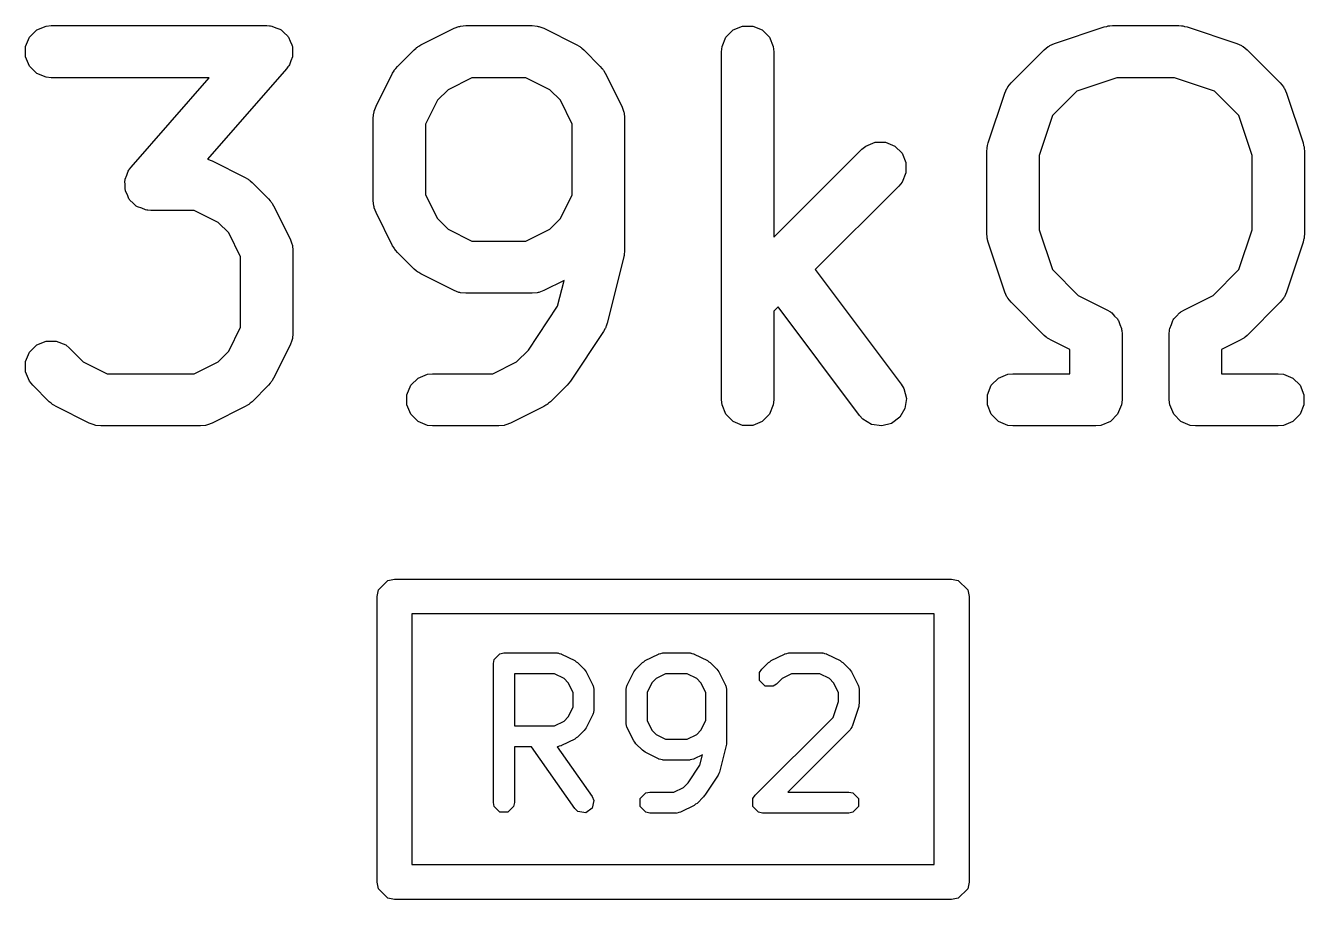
# Model space of a CAD drawing. Header units: millimetres. Extents: x 129 to 276, y -185 to -58.
# Drawn here: x 129.141 to 132.813, y -99.96 to -97.45 of the extents above; entities that cross this region are included whole.
import ezdxf

# ---------------------------------------------------------------- set-up
doc = ezdxf.new("R2010")
doc.units = ezdxf.units.MM
doc.layers.add('F.Fab', color=9, linetype='CONTINUOUS', true_color=0xafafaf)

msp = doc.modelspace()

# ---------------------------------------------------------------- linework, layer by layer
at = {"layer": 'F.Fab', "linetype": 'CONTINUOUS'}
for p, q in [((129.151926, -97.483151), (129.172618, -97.462459)), ((129.172618, -97.462459), (129.199654, -97.45126)), ((129.199654, -97.45126), (129.214286, -97.449819)), ((129.214286, -97.449819), (129.833333, -97.449819)), ((129.833333, -97.449819), (129.841071, -97.450581)), ((129.841071, -97.450581), (129.843039, -97.45045)), ((129.843039, -97.45045), (129.844394, -97.450908)), ((129.844394, -97.450908), (129.847965, -97.45126)), ((129.847965, -97.45126), (129.859222, -97.455923)), ((129.859222, -97.455923), (129.87076, -97.459825)), ((129.87076, -97.459825), (129.872664, -97.46149)), ((129.872664, -97.46149), (129.875001, -97.462459)), ((129.875001, -97.462459), (129.883611, -97.471069)), ((130.275983, -97.505356), (130.371221, -97.457737)), ((130.371221, -97.457737), (130.384952, -97.452482)), ((130.384952, -97.452482), (130.387641, -97.45229)), ((130.387641, -97.45229), (130.39013, -97.45126)), ((130.39013, -97.45126), (130.404762, -97.449819)), ((130.404762, -97.449819), (130.595238, -97.449819)), ((130.595238, -97.449819), (130.60987, -97.45126)), ((130.60987, -97.45126), (130.612359, -97.452291)), ((130.612359, -97.452291), (130.615047, -97.452482)), ((130.615047, -97.452482), (130.628779, -97.457737)), ((130.628779, -97.457737), (130.724017, -97.505356)), ((131.151926, -97.483151), (131.172618, -97.462459)), ((131.172618, -97.462459), (131.199654, -97.45126)), ((131.199654, -97.45126), (131.228918, -97.45126)), ((131.228918, -97.45126), (131.255954, -97.462459)), ((131.255954, -97.462459), (131.276646, -97.483151)), ((132.095331, -97.501287), (132.238187, -97.453668)), ((132.238187, -97.453668), (132.245442, -97.452018)), ((132.245442, -97.452018), (132.247273, -97.45126)), ((132.247273, -97.45126), (132.249926, -97.450998)), ((132.249926, -97.450998), (132.252524, -97.450408)), ((132.252524, -97.450408), (132.254498, -97.450548)), ((132.254498, -97.450548), (132.261905, -97.449819)), ((132.261905, -97.449819), (132.452381, -97.449819)), ((132.452381, -97.449819), (132.459786, -97.450548)), ((132.459786, -97.450548), (132.461761, -97.450408)), ((132.461761, -97.450408), (132.464358, -97.450998)), ((132.464358, -97.450998), (132.467013, -97.45126)), ((132.467013, -97.45126), (132.468844, -97.452018)), ((132.468844, -97.452018), (132.476098, -97.453668)), ((132.476098, -97.453668), (132.618955, -97.501287)), ((129.140727, -97.510187), (129.151926, -97.483151)), ((129.883611, -97.471069), (129.892784, -97.479095)), ((129.892784, -97.479095), (129.893906, -97.481364)), ((129.893906, -97.481364), (129.895693, -97.483151)), ((129.895693, -97.483151), (129.900353, -97.494401)), ((129.900353, -97.494401), (129.905756, -97.505327)), ((131.140727, -97.510187), (131.151926, -97.483151)), ((131.276646, -97.483151), (131.287845, -97.510187)), ((132.081905, -97.507281), (132.095331, -97.501287)), ((132.618955, -97.501287), (132.63238, -97.507281)), ((129.140727, -97.539451), (129.140727, -97.510187)), ((129.905756, -97.505327), (129.905924, -97.50785)), ((129.905924, -97.50785), (129.906892, -97.510187)), ((129.906892, -97.510187), (129.906892, -97.522371)), ((129.906892, -97.522371), (129.907702, -97.534525)), ((129.907702, -97.534525), (129.906892, -97.53692)), ((129.906892, -97.53692), (129.906892, -97.539451)), ((130.208872, -97.567024), (130.256491, -97.519405)), ((130.256491, -97.519405), (130.26224, -97.514686)), ((130.26224, -97.514686), (130.26354, -97.513188)), ((130.26354, -97.513188), (130.265799, -97.511766)), ((130.265799, -97.511766), (130.267856, -97.510078)), ((130.267856, -97.510078), (130.269683, -97.50932)), ((130.269683, -97.50932), (130.275983, -97.505356)), ((130.724017, -97.505356), (130.730316, -97.50932)), ((130.730316, -97.50932), (130.732144, -97.510078)), ((130.732144, -97.510078), (130.7342, -97.511766)), ((130.7342, -97.511766), (130.73646, -97.513188)), ((130.73646, -97.513188), (130.737759, -97.514686)), ((130.737759, -97.514686), (130.743509, -97.519405)), ((130.743509, -97.519405), (130.791128, -97.567024)), ((131.139286, -97.524819), (131.140727, -97.510187)), ((131.139286, -98.524819), (131.139286, -97.524819)), ((131.287845, -97.510187), (131.289286, -97.524819)), ((131.289286, -97.524819), (131.289286, -98.058038)), ((131.970777, -97.614643), (132.066015, -97.519405)), ((132.066015, -97.519405), (132.07738, -97.510077)), ((132.07738, -97.510077), (132.07987, -97.509045)), ((132.07987, -97.509045), (132.081905, -97.507281)), ((132.63238, -97.507281), (132.634415, -97.509046)), ((132.634415, -97.509046), (132.636906, -97.510078)), ((132.636906, -97.510078), (132.648271, -97.519405)), ((132.648271, -97.519405), (132.743509, -97.614643)), ((129.151926, -97.566487), (129.140727, -97.539451)), ((129.172618, -97.587179), (129.151926, -97.566487)), ((129.889776, -97.574207), (129.66288, -97.833516)), ((129.894297, -97.567882), (129.889776, -97.574207)), ((129.895693, -97.566487), (129.894297, -97.567882)), ((129.896241, -97.565163), (129.895693, -97.566487)), ((129.898327, -97.562246), (129.896241, -97.565163)), ((129.902228, -97.550708), (129.898327, -97.562246)), ((129.906892, -97.539451), (129.902228, -97.550708)), ((130.201233, -97.576332), (130.202655, -97.574073)), ((130.202655, -97.574073), (130.204153, -97.572773)), ((130.204153, -97.572773), (130.208872, -97.567024)), ((130.791128, -97.567024), (130.795846, -97.572773)), ((130.795846, -97.572773), (130.797345, -97.574073)), ((130.797345, -97.574073), (130.798766, -97.576332)), ((129.199654, -97.598378), (129.172618, -97.587179)), ((129.214286, -97.599819), (129.199654, -97.598378)), ((129.668051, -97.599819), (129.214286, -97.599819)), ((129.443557, -97.856383), (129.668051, -97.599819)), ((130.147204, -97.681754), (130.194823, -97.586516)), ((130.194823, -97.586516), (130.198787, -97.580216)), ((130.198787, -97.580216), (130.199545, -97.578389)), ((130.199545, -97.578389), (130.201233, -97.576332)), ((130.422467, -97.599819), (130.353951, -97.634077)), ((130.577533, -97.599819), (130.422467, -97.599819)), ((130.646049, -97.634077), (130.577533, -97.599819)), ((130.798766, -97.576332), (130.800455, -97.578389)), ((130.800455, -97.578389), (130.801212, -97.580216)), ((130.801212, -97.580216), (130.805177, -97.586516)), ((130.805177, -97.586516), (130.852796, -97.681754)), ((132.274075, -97.599819), (132.159562, -97.63799)), ((132.440211, -97.599819), (132.274075, -97.599819)), ((132.554724, -97.63799), (132.440211, -97.599819)), ((130.353951, -97.634077), (130.323544, -97.664484)), ((130.676456, -97.664484), (130.646049, -97.634077)), ((131.90504, -97.786816), (131.952659, -97.643959)), ((131.952659, -97.643959), (131.958653, -97.630534)), ((131.958653, -97.630534), (131.960418, -97.628498)), ((131.960418, -97.628498), (131.96145, -97.626008)), ((131.96145, -97.626008), (131.970777, -97.614643)), ((132.159562, -97.63799), (132.089362, -97.708189)), ((132.624924, -97.70819), (132.554724, -97.63799)), ((132.743509, -97.614643), (132.752837, -97.626008)), ((132.752837, -97.626008), (132.753868, -97.628498)), ((132.753868, -97.628498), (132.755633, -97.630533)), ((132.755633, -97.630533), (132.761627, -97.643959)), ((132.761627, -97.643959), (132.809246, -97.786815)), ((130.141949, -97.695486), (130.147204, -97.681754)), ((130.323544, -97.664484), (130.289286, -97.733)), ((130.710714, -97.733), (130.676456, -97.664484)), ((130.852796, -97.681754), (130.858051, -97.695485)), ((130.139286, -97.715295), (130.140727, -97.700663)), ((130.139286, -97.95339), (130.139286, -97.715295)), ((130.140727, -97.700663), (130.141758, -97.698173)), ((130.141758, -97.698173), (130.141949, -97.695486)), ((130.858051, -97.695485), (130.858242, -97.698174)), ((130.858242, -97.698174), (130.859273, -97.700663)), ((130.859273, -97.700663), (130.860714, -97.715295)), ((130.860714, -97.715295), (130.860714, -98.096247)), ((132.089362, -97.708189), (132.051191, -97.822703)), ((132.663095, -97.822703), (132.624924, -97.70819)), ((130.289286, -97.733), (130.289286, -97.935685)), ((130.710714, -97.935685), (130.710714, -97.733)), ((131.55357, -97.795792), (131.580606, -97.784593)), ((131.580606, -97.784593), (131.609869, -97.784593)), ((131.609869, -97.784593), (131.636905, -97.795792)), ((131.902632, -97.795901), (131.90339, -97.794069)), ((131.90339, -97.794069), (131.90504, -97.786816)), ((132.809246, -97.786815), (132.810895, -97.79407)), ((132.810895, -97.79407), (132.811654, -97.795901)), ((131.289286, -98.058038), (131.542205, -97.805119)), ((131.542205, -97.805119), (131.55357, -97.795792)), ((131.636905, -97.795792), (131.657598, -97.816485)), ((131.657598, -97.816485), (131.668797, -97.843521)), ((131.901191, -97.810533), (131.90192, -97.803127)), ((131.901191, -98.048628), (131.901191, -97.810533)), ((131.90178, -97.801153), (131.90237, -97.798555)), ((131.90192, -97.803127), (131.90178, -97.801153)), ((131.90237, -97.798555), (131.902632, -97.795901)), ((132.051191, -97.822703), (132.051191, -98.036457)), ((132.663095, -98.036458), (132.663095, -97.822703)), ((132.811654, -97.795901), (132.811915, -97.798554)), ((132.811915, -97.798554), (132.812506, -97.801152)), ((132.812506, -97.801152), (132.812365, -97.803126)), ((132.812365, -97.803126), (132.813095, -97.810533)), ((132.813095, -97.810533), (132.813095, -98.048628)), ((129.431104, -97.879881), (129.435006, -97.868344)), ((129.435006, -97.868344), (129.437091, -97.865426)), ((129.437091, -97.865426), (129.43764, -97.864103)), ((129.43764, -97.864103), (129.439035, -97.862707)), ((129.439035, -97.862707), (129.443557, -97.856383)), ((129.66288, -97.833516), (129.676398, -97.838689)), ((129.676398, -97.838689), (129.771636, -97.886308)), ((131.668797, -97.843521), (131.668797, -97.872784)), ((129.425631, -97.896065), (129.426441, -97.893669)), ((129.426441, -97.908218), (129.425631, -97.896065)), ((129.426441, -97.891139), (129.431104, -97.879881)), ((129.426441, -97.893669), (129.426441, -97.891139)), ((129.771636, -97.886308), (129.777935, -97.890272)), ((129.777935, -97.890272), (129.779763, -97.89103)), ((129.779763, -97.89103), (129.781819, -97.892718)), ((129.781819, -97.892718), (129.784079, -97.89414)), ((129.784079, -97.89414), (129.785378, -97.895638)), ((129.785378, -97.895638), (129.791128, -97.900357)), ((129.791128, -97.900357), (129.838747, -97.947976)), ((131.657598, -97.89982), (131.648271, -97.911185)), ((131.668797, -97.872784), (131.657598, -97.89982)), ((129.426441, -97.920403), (129.426441, -97.908218)), ((129.427408, -97.922739), (129.426441, -97.920403)), ((129.427577, -97.925263), (129.427408, -97.922739)), ((129.432979, -97.936188), (129.427577, -97.925263)), ((129.43764, -97.947439), (129.432979, -97.936188)), ((130.289286, -97.935685), (130.323544, -98.004201)), ((130.676456, -98.004201), (130.710714, -97.935685)), ((131.648271, -97.911185), (131.408552, -98.150903)), ((129.439426, -97.949225), (129.43764, -97.947439)), ((129.440549, -97.951495), (129.439426, -97.949225)), ((129.449721, -97.95952), (129.440549, -97.951495)), ((129.458332, -97.968131), (129.449721, -97.95952)), ((129.460668, -97.969099), (129.458332, -97.968131)), ((129.462573, -97.970765), (129.460668, -97.969099)), ((129.47411, -97.974666), (129.462573, -97.970765)), ((129.485368, -97.97933), (129.47411, -97.974666)), ((129.838747, -97.947976), (129.843465, -97.953725)), ((129.843465, -97.953725), (129.844964, -97.955025)), ((129.844964, -97.955025), (129.846385, -97.957284)), ((129.846385, -97.957284), (129.848074, -97.959341)), ((129.848074, -97.959341), (129.848831, -97.961168)), ((129.848831, -97.961168), (129.852796, -97.967468)), ((129.852796, -97.967468), (129.900415, -98.062706)), ((130.140727, -97.968022), (130.139286, -97.95339)), ((130.141758, -97.970511), (130.140727, -97.968022)), ((130.141949, -97.973199), (130.141758, -97.970511)), ((130.147204, -97.986931), (130.141949, -97.973199)), ((129.488938, -97.979681), (129.485368, -97.97933)), ((129.490294, -97.98014), (129.488938, -97.979681)), ((129.492261, -97.980008), (129.490294, -97.98014)), ((129.5, -97.980771), (129.492261, -97.980008)), ((129.625152, -97.980771), (129.5, -97.980771)), ((129.693668, -98.015029), (129.625152, -97.980771)), ((129.724075, -98.045436), (129.693668, -98.015029)), ((130.194823, -98.082169), (130.147204, -97.986931)), ((130.323544, -98.004201), (130.353951, -98.034608)), ((130.646049, -98.034608), (130.676456, -98.004201)), ((129.758333, -98.113952), (129.724075, -98.045436)), ((130.353951, -98.034608), (130.422467, -98.068866)), ((130.577533, -98.068866), (130.646049, -98.034608)), ((131.90192, -98.056033), (131.901191, -98.048628)), ((132.051191, -98.036457), (132.089362, -98.150971)), ((132.624924, -98.150971), (132.663095, -98.036458)), ((132.813095, -98.048628), (132.812365, -98.056034)), ((129.900415, -98.062706), (129.90567, -98.076437)), ((129.90567, -98.076437), (129.905861, -98.079126)), ((129.905861, -98.079126), (129.906892, -98.081615)), ((129.906892, -98.081615), (129.908333, -98.096247)), ((130.198787, -98.088468), (130.194823, -98.082169)), ((130.199545, -98.090296), (130.198787, -98.088468)), ((130.422467, -98.068866), (130.577533, -98.068866)), ((131.90178, -98.058008), (131.90192, -98.056033)), ((131.90237, -98.060605), (131.90178, -98.058008)), ((131.902632, -98.06326), (131.90237, -98.060605)), ((131.90339, -98.065091), (131.902632, -98.06326)), ((131.90504, -98.072345), (131.90339, -98.065091)), ((131.952659, -98.215202), (131.90504, -98.072345)), ((132.809246, -98.072346), (132.761627, -98.215202)), ((132.810895, -98.06509), (132.809246, -98.072346)), ((132.811654, -98.06326), (132.810895, -98.06509)), ((132.811915, -98.060606), (132.811654, -98.06326)), ((132.812506, -98.058009), (132.811915, -98.060606)), ((132.812365, -98.056034), (132.812506, -98.058009)), ((129.758333, -98.316637), (129.758333, -98.113952)), ((129.908333, -98.096247), (129.908333, -98.334342)), ((130.201233, -98.092352), (130.199545, -98.090296)), ((130.202655, -98.094612), (130.201233, -98.092352)), ((130.204153, -98.095911), (130.202655, -98.094612)), ((130.208872, -98.101661), (130.204153, -98.095911)), ((130.256491, -98.14928), (130.208872, -98.101661)), ((130.858475, -98.114437), (130.810856, -98.304913)), ((130.85885, -98.1119), (130.858475, -98.114437)), ((130.859273, -98.110879), (130.85885, -98.1119)), ((130.859815, -98.105366), (130.859273, -98.110879)), ((130.860625, -98.099893), (130.859815, -98.105366)), ((130.860714, -98.096247), (130.860462, -98.0988)), ((130.860462, -98.0988), (130.860625, -98.099893)), ((130.26224, -98.153998), (130.256491, -98.14928)), ((130.26354, -98.155497), (130.26224, -98.153998)), ((130.265799, -98.156918), (130.26354, -98.155497)), ((130.267856, -98.158607), (130.265799, -98.156918)), ((130.269683, -98.159364), (130.267856, -98.158607)), ((130.275983, -98.163329), (130.269683, -98.159364)), ((131.408552, -98.150903), (131.655238, -98.479819)), ((132.089362, -98.150971), (132.163475, -98.225084)), ((132.550811, -98.225084), (132.624924, -98.150971)), ((130.371221, -98.210948), (130.275983, -98.163329)), ((130.687009, -98.181833), (130.628779, -98.210948)), ((130.668485, -98.255929), (130.687009, -98.181833)), ((130.384952, -98.216203), (130.371221, -98.210948)), ((130.387641, -98.216394), (130.384952, -98.216203)), ((130.39013, -98.217425), (130.387641, -98.216394)), ((130.404762, -98.218866), (130.39013, -98.217425)), ((130.595238, -98.218866), (130.404762, -98.218866)), ((130.60987, -98.217425), (130.595238, -98.218866)), ((130.612359, -98.216393), (130.60987, -98.217425)), ((130.615047, -98.216203), (130.612359, -98.216393)), ((130.628779, -98.210948), (130.615047, -98.216203)), ((131.958653, -98.228627), (131.952659, -98.215202)), ((131.960418, -98.230662), (131.958653, -98.228627)), ((131.96145, -98.233153), (131.960418, -98.230662)), ((131.970777, -98.244518), (131.96145, -98.233153)), ((132.163475, -98.225084), (132.247827, -98.26726)), ((132.466459, -98.26726), (132.550811, -98.225084)), ((132.752837, -98.233153), (132.743509, -98.244518)), ((132.753868, -98.230662), (132.752837, -98.233153)), ((132.755633, -98.228628), (132.753868, -98.230662)), ((132.761627, -98.215202), (132.755633, -98.228628)), ((130.58457, -98.3818), (130.668485, -98.255929)), ((131.301409, -98.258046), (131.289286, -98.27017)), ((131.289286, -98.27017), (131.289286, -98.524819)), ((131.535238, -98.569819), (131.301409, -98.258046)), ((132.066015, -98.339756), (131.970777, -98.244518)), ((132.247827, -98.26726), (132.254126, -98.271224)), ((132.254126, -98.271224), (132.255954, -98.271982)), ((132.255954, -98.271982), (132.257015, -98.273043)), ((132.45727, -98.273043), (132.458332, -98.271982)), ((132.458332, -98.271982), (132.460159, -98.271224)), ((132.460159, -98.271224), (132.466459, -98.26726)), ((132.743509, -98.244518), (132.648271, -98.339756)), ((130.810856, -98.304913), (130.807774, -98.313536)), ((132.257015, -98.273043), (132.26027, -98.275092)), ((132.26027, -98.275092), (132.268148, -98.284176)), ((132.268148, -98.284176), (132.276646, -98.292674)), ((132.276646, -98.292674), (132.277677, -98.295164)), ((132.277677, -98.295164), (132.279443, -98.2972)), ((132.279443, -98.2972), (132.283243, -98.308602)), ((132.283243, -98.308602), (132.287845, -98.31971)), ((132.426441, -98.31971), (132.431042, -98.308602)), ((132.431042, -98.308602), (132.434843, -98.2972)), ((132.434843, -98.2972), (132.436608, -98.295164)), ((132.436608, -98.295164), (132.43764, -98.292674)), ((132.43764, -98.292674), (132.446137, -98.284176)), ((132.446137, -98.284176), (132.454016, -98.275092)), ((132.454016, -98.275092), (132.45727, -98.273043)), ((129.724074, -98.385153), (129.758333, -98.316637)), ((129.908333, -98.334342), (129.906892, -98.348974)), ((130.800499, -98.328325), (130.705261, -98.471183)), ((130.804803, -98.32025), (130.800499, -98.328325)), ((130.805909, -98.318759), (130.804803, -98.32025)), ((130.806538, -98.316996), (130.805909, -98.318759)), ((130.807416, -98.315351), (130.806538, -98.316996)), ((130.807774, -98.313536), (130.807416, -98.315351)), ((132.071765, -98.344476), (132.066015, -98.339756)), ((132.073064, -98.345973), (132.071765, -98.344476)), ((132.075318, -98.347392), (132.073064, -98.345973)), ((132.287845, -98.31971), (132.288221, -98.323535)), ((132.288221, -98.323535), (132.288697, -98.324961)), ((132.288697, -98.324961), (132.288556, -98.326936)), ((132.288556, -98.326936), (132.289286, -98.334342)), ((132.289286, -98.334342), (132.289286, -98.524819)), ((132.425, -98.334342), (132.425729, -98.326936)), ((132.425, -98.524819), (132.425, -98.334342)), ((132.425589, -98.324961), (132.426064, -98.323535)), ((132.425729, -98.326936), (132.425589, -98.324961)), ((132.426064, -98.323535), (132.426441, -98.31971)), ((132.641222, -98.345973), (132.638962, -98.347394)), ((132.642521, -98.344474), (132.641222, -98.345973)), ((132.648271, -98.339756), (132.642521, -98.344474)), ((129.151926, -98.387912), (129.172619, -98.367219)), ((129.172619, -98.367219), (129.199655, -98.356021)), ((129.199655, -98.356021), (129.228918, -98.356021)), ((129.228918, -98.356021), (129.255954, -98.36722)), ((129.255954, -98.36722), (129.26732, -98.376548)), ((129.26732, -98.376548), (129.306332, -98.415561)), ((129.900415, -98.367883), (129.852796, -98.463121)), ((129.90567, -98.354152), (129.900415, -98.367883)), ((129.905861, -98.351462), (129.90567, -98.354152)), ((129.906892, -98.348974), (129.905861, -98.351462)), ((130.55081, -98.415561), (130.58457, -98.3818)), ((132.07738, -98.349084), (132.075318, -98.347392)), ((132.079212, -98.349842), (132.07738, -98.349084)), ((132.085507, -98.353805), (132.079212, -98.349842)), ((132.139286, -98.380694), (132.085507, -98.353805)), ((132.139286, -98.449819), (132.139286, -98.380694)), ((132.628779, -98.353805), (132.575, -98.380694)), ((132.575, -98.380694), (132.575, -98.449819)), ((132.635078, -98.34984), (132.628779, -98.353805)), ((132.636906, -98.349083), (132.635078, -98.34984)), ((132.638962, -98.347394), (132.636906, -98.349083)), ((129.140727, -98.414948), (129.151926, -98.387912)), ((129.140727, -98.444211), (129.140727, -98.414948)), ((129.306332, -98.415561), (129.374848, -98.449819)), ((129.625152, -98.449819), (129.693667, -98.415561)), ((129.693667, -98.415561), (129.724074, -98.385153)), ((130.482295, -98.449819), (130.55081, -98.415561)), ((129.151925, -98.471247), (129.140727, -98.444211)), ((129.374848, -98.449819), (129.625152, -98.449819)), ((130.267856, -98.462459), (130.294892, -98.45126)), ((130.294892, -98.45126), (130.309524, -98.449819)), ((130.309524, -98.449819), (130.482295, -98.449819)), ((131.934523, -98.462459), (131.961559, -98.45126)), ((131.961559, -98.45126), (131.976191, -98.449819)), ((131.976191, -98.449819), (132.139286, -98.449819)), ((132.575, -98.449819), (132.738095, -98.449819)), ((132.738095, -98.449819), (132.752727, -98.45126)), ((132.752727, -98.45126), (132.779763, -98.462459)), ((129.161252, -98.482612), (129.151925, -98.471247)), ((129.208871, -98.530232), (129.161252, -98.482612)), ((129.838747, -98.482613), (129.791129, -98.530232)), ((129.843465, -98.476863), (129.838747, -98.482613)), ((129.844964, -98.475564), (129.843465, -98.476863)), ((129.846385, -98.473305), (129.844964, -98.475564)), ((129.848075, -98.471247), (129.846385, -98.473305)), ((129.848832, -98.469417), (129.848075, -98.471247)), ((129.852796, -98.463121), (129.848832, -98.469417)), ((130.235965, -98.510187), (130.247164, -98.483151)), ((130.247164, -98.483151), (130.267856, -98.462459)), ((130.69589, -98.482613), (130.648272, -98.530232)), ((130.695923, -98.482572), (130.69589, -98.482613)), ((130.695945, -98.482558), (130.695923, -98.482572)), ((130.700684, -98.476771), (130.695945, -98.482558)), ((130.705218, -98.471247), (130.700684, -98.476771)), ((130.705227, -98.471223), (130.705218, -98.471247)), ((130.705261, -98.471183), (130.705227, -98.471223)), ((131.655238, -98.479819), (131.662865, -98.492389)), ((131.662865, -98.492389), (131.670127, -98.520738)), ((131.902632, -98.510187), (131.913831, -98.483151)), ((131.913831, -98.483151), (131.934523, -98.462459)), ((132.779763, -98.462459), (132.800455, -98.483151)), ((132.800455, -98.483151), (132.811654, -98.510187)), ((130.235965, -98.539451), (130.235965, -98.510187)), ((131.140727, -98.539451), (131.139286, -98.524819)), ((131.289286, -98.524819), (131.287845, -98.539451)), ((131.670127, -98.520738), (131.665988, -98.549706)), ((131.902632, -98.539451), (131.902632, -98.510187)), ((132.289286, -98.524819), (132.287845, -98.539451)), ((132.426441, -98.539451), (132.425, -98.524819)), ((132.811654, -98.510187), (132.811654, -98.539451)), ((129.21462, -98.53495), (129.208871, -98.530232)), ((129.215921, -98.53645), (129.21462, -98.53495)), ((129.21818, -98.537872), (129.215921, -98.53645)), ((129.220237, -98.53956), (129.21818, -98.537872)), ((129.222064, -98.540317), (129.220237, -98.53956)), ((129.228364, -98.544282), (129.222064, -98.540317)), ((129.323602, -98.591901), (129.228364, -98.544282)), ((129.771636, -98.544282), (129.676398, -98.591901)), ((129.777935, -98.540317), (129.771636, -98.544282)), ((129.779763, -98.53956), (129.777935, -98.540317)), ((129.781819, -98.537872), (129.779763, -98.53956)), ((129.784079, -98.53645), (129.781819, -98.537872)), ((129.785379, -98.53495), (129.784079, -98.53645)), ((129.791129, -98.530232), (129.785379, -98.53495)), ((130.247164, -98.566487), (130.235965, -98.539451)), ((130.628779, -98.544282), (130.533541, -98.591901)), ((130.635078, -98.540317), (130.628779, -98.544282)), ((130.636906, -98.53956), (130.635078, -98.540317)), ((130.638962, -98.537872), (130.636906, -98.53956)), ((130.641222, -98.53645), (130.638962, -98.537872)), ((130.642522, -98.53495), (130.641222, -98.53645)), ((130.648272, -98.530232), (130.642522, -98.53495)), ((131.151926, -98.566487), (131.140727, -98.539451)), ((131.287845, -98.539451), (131.276646, -98.566487)), ((131.665988, -98.549706), (131.651079, -98.574887)), ((131.913831, -98.566487), (131.902632, -98.539451)), ((132.287845, -98.539451), (132.276646, -98.566487)), ((132.43764, -98.566487), (132.426441, -98.539451)), ((132.811654, -98.539451), (132.800455, -98.566487)), ((129.337333, -98.597156), (129.323602, -98.591901)), ((129.340022, -98.597347), (129.337333, -98.597156)), ((129.342511, -98.598378), (129.340022, -98.597347)), ((129.357143, -98.599819), (129.342511, -98.598378)), ((129.642857, -98.599819), (129.357143, -98.599819)), ((129.657489, -98.598378), (129.642857, -98.599819)), ((129.659978, -98.597346), (129.657489, -98.598378)), ((129.662666, -98.597156), (129.659978, -98.597346)), ((129.676398, -98.591901), (129.662666, -98.597156)), ((130.267856, -98.587179), (130.247164, -98.566487)), ((130.294892, -98.598378), (130.267856, -98.587179)), ((130.309524, -98.599819), (130.294892, -98.598378)), ((130.5, -98.599819), (130.309524, -98.599819)), ((130.514632, -98.598378), (130.5, -98.599819)), ((130.517121, -98.597346), (130.514632, -98.598378)), ((130.519809, -98.597156), (130.517121, -98.597346)), ((130.533541, -98.591901), (130.519809, -98.597156)), ((131.172618, -98.587179), (131.151926, -98.566487)), ((131.199654, -98.598378), (131.172618, -98.587179)), ((131.228918, -98.598378), (131.199654, -98.598378)), ((131.255954, -98.587179), (131.228918, -98.598378)), ((131.276646, -98.566487), (131.255954, -98.587179)), ((131.54517, -98.58066), (131.535238, -98.569819)), ((131.570351, -98.59557), (131.54517, -98.58066)), ((131.59932, -98.599708), (131.570351, -98.59557)), ((131.627668, -98.592446), (131.59932, -98.599708)), ((131.651079, -98.574887), (131.627668, -98.592446)), ((131.934523, -98.587179), (131.913831, -98.566487)), ((131.961559, -98.598378), (131.934523, -98.587179)), ((131.976191, -98.599819), (131.961559, -98.598378)), ((132.214286, -98.599819), (131.976191, -98.599819)), ((132.228918, -98.598378), (132.214286, -98.599819)), ((132.255954, -98.587179), (132.228918, -98.598378)), ((132.276646, -98.566487), (132.255954, -98.587179)), ((132.458332, -98.587179), (132.43764, -98.566487)), ((132.485368, -98.598378), (132.458332, -98.587179)), ((132.5, -98.599819), (132.485368, -98.598378)), ((132.738095, -98.599819), (132.5, -98.599819)), ((132.752727, -98.598378), (132.738095, -98.599819)), ((132.779763, -98.587179), (132.752727, -98.598378)), ((132.800455, -98.566487), (132.779763, -98.587179)), ((130.180866, -99.043806), (130.2, -99.04)), ((130.2, -99.04), (131.8, -99.04)), ((131.8, -99.04), (131.819134, -99.043806)), ((130.15, -99.09), (130.153806, -99.070866)), ((130.153806, -99.070866), (130.180866, -99.043806)), ((131.819134, -99.043806), (131.846194, -99.070866)), ((131.846194, -99.070866), (131.85, -99.09)), ((130.15, -99.91), (130.15, -99.09)), ((131.85, -99.09), (131.85, -99.91)), ((130.25, -99.14), (130.25, -99.86)), ((131.75, -99.14), (130.25, -99.14)), ((131.75, -99.86), (131.75, -99.14)), ((130.48657, -99.270446), (130.502805, -99.254211)), ((130.502805, -99.254211), (130.514286, -99.251927)), ((130.514286, -99.251927), (130.666667, -99.251927)), ((130.666667, -99.251927), (130.668141, -99.25222)), ((130.668141, -99.25222), (130.668793, -99.252003)), ((130.668793, -99.252003), (130.673429, -99.253272)), ((130.673429, -99.253272), (130.678148, -99.254211)), ((130.678148, -99.254211), (130.678634, -99.254697)), ((130.678634, -99.254697), (130.680084, -99.255094)), ((130.680084, -99.255094), (130.718179, -99.274142)), ((130.919916, -99.274142), (130.958012, -99.255094)), ((130.958012, -99.255094), (130.95946, -99.254697)), ((130.95946, -99.254697), (130.959947, -99.254211)), ((130.959947, -99.254211), (130.964658, -99.253273)), ((130.964658, -99.253273), (130.969302, -99.252002)), ((130.969302, -99.252002), (130.969955, -99.252219)), ((130.969955, -99.252219), (130.971428, -99.251927)), ((130.971428, -99.251927), (131.047619, -99.251927)), ((131.047619, -99.251927), (131.049093, -99.25222)), ((131.049093, -99.25222), (131.049745, -99.252003)), ((131.049745, -99.252003), (131.054381, -99.253272)), ((131.054381, -99.253272), (131.0591, -99.254211)), ((131.0591, -99.254211), (131.059586, -99.254697)), ((131.059586, -99.254697), (131.061036, -99.255094)), ((131.061036, -99.255094), (131.099131, -99.274142)), ((131.281821, -99.274142), (131.319917, -99.255094)), ((131.319917, -99.255094), (131.321365, -99.254697)), ((131.321365, -99.254697), (131.321852, -99.254211)), ((131.321852, -99.254211), (131.326563, -99.253273)), ((131.326563, -99.253273), (131.331207, -99.252002)), ((131.331207, -99.252002), (131.33186, -99.252219)), ((131.33186, -99.252219), (131.333333, -99.251927)), ((131.333333, -99.251927), (131.428571, -99.251927)), ((131.428571, -99.251927), (131.430045, -99.25222)), ((131.430045, -99.25222), (131.430697, -99.252003)), ((131.430697, -99.252003), (131.435333, -99.253272)), ((131.435333, -99.253272), (131.440052, -99.254211)), ((131.440052, -99.254211), (131.440538, -99.254697)), ((131.440538, -99.254697), (131.441988, -99.255094)), ((131.441988, -99.255094), (131.480083, -99.274142)), ((130.484286, -99.281927), (130.48657, -99.270446)), ((130.484286, -99.681927), (130.484286, -99.281927)), ((130.718179, -99.274142), (130.721982, -99.277094)), ((130.721982, -99.277094), (130.725975, -99.279762)), ((130.725975, -99.279762), (130.745023, -99.298809)), ((130.745023, -99.298809), (130.747699, -99.302815)), ((130.890405, -99.302801), (130.893073, -99.298809)), ((130.893073, -99.298809), (130.91212, -99.279761)), ((130.91212, -99.279761), (130.916121, -99.277087)), ((130.916121, -99.277087), (130.919916, -99.274142)), ((131.099131, -99.274142), (131.102927, -99.277089)), ((131.102927, -99.277089), (131.106927, -99.279761)), ((131.106927, -99.279761), (131.125974, -99.298808)), ((131.125974, -99.298808), (131.128645, -99.302805)), ((131.248474, -99.308541), (131.254977, -99.298808)), ((131.254977, -99.298808), (131.274025, -99.279761)), ((131.274025, -99.279761), (131.278024, -99.277089)), ((131.278024, -99.277089), (131.281821, -99.274142)), ((131.480083, -99.274142), (131.483879, -99.277089)), ((131.483879, -99.277089), (131.487879, -99.279761)), ((131.487879, -99.279761), (131.506926, -99.298808)), ((131.506926, -99.298808), (131.509597, -99.302805)), ((130.659584, -99.311927), (130.544286, -99.311927)), ((130.544286, -99.311927), (130.544286, -99.461451)), ((130.686991, -99.32563), (130.659584, -99.311927)), ((130.699153, -99.337793), (130.686991, -99.32563)), ((130.747699, -99.302815), (130.750642, -99.306606)), ((130.750642, -99.306606), (130.76969, -99.344702)), ((130.868405, -99.344702), (130.887453, -99.306605)), ((130.887453, -99.306605), (130.890405, -99.302801)), ((130.951103, -99.325631), (130.938941, -99.337792)), ((130.978511, -99.311927), (130.951103, -99.325631)), ((131.040536, -99.311927), (130.978511, -99.311927)), ((131.067942, -99.32563), (131.040536, -99.311927)), ((131.080106, -99.337794), (131.067942, -99.32563)), ((131.128645, -99.302805), (131.131595, -99.306606)), ((131.131595, -99.306606), (131.150642, -99.344702)), ((131.248473, -99.331501), (131.248474, -99.308541)), ((131.264709, -99.347738), (131.248473, -99.331501)), ((131.313007, -99.325631), (131.297403, -99.341236)), ((131.340416, -99.311927), (131.313007, -99.325631)), ((131.421488, -99.311927), (131.340416, -99.311927)), ((131.448894, -99.32563), (131.421488, -99.311927)), ((131.461058, -99.337794), (131.448894, -99.32563)), ((131.509597, -99.302805), (131.512547, -99.306606)), ((131.512547, -99.306606), (131.531594, -99.344702)), ((130.712857, -99.3652), (130.699153, -99.337793)), ((130.712857, -99.408177), (130.712857, -99.3652)), ((130.76969, -99.344702), (130.770086, -99.34615)), ((130.770086, -99.34615), (130.770573, -99.346637)), ((130.770573, -99.346637), (130.77151, -99.351348)), ((130.77151, -99.351348), (130.772782, -99.355992)), ((130.772782, -99.355992), (130.772564, -99.356645)), ((130.772564, -99.356645), (130.772857, -99.358118)), ((130.772857, -99.358118), (130.772857, -99.41526)), ((130.865238, -99.358118), (130.865531, -99.356643)), ((130.865238, -99.453356), (130.865238, -99.358118)), ((130.865314, -99.355992), (130.866583, -99.351356)), ((130.865531, -99.356643), (130.865314, -99.355992)), ((130.866583, -99.351356), (130.867522, -99.346637)), ((130.867522, -99.346637), (130.868008, -99.34615)), ((130.868008, -99.34615), (130.868405, -99.344702)), ((130.938941, -99.337792), (130.925238, -99.3652)), ((130.925238, -99.3652), (130.925238, -99.446273)), ((131.093809, -99.365199), (131.080106, -99.337794)), ((131.093809, -99.446274), (131.093809, -99.365199)), ((131.150642, -99.344702), (131.151038, -99.34615)), ((131.151038, -99.34615), (131.151525, -99.346637)), ((131.151525, -99.346637), (131.152463, -99.351356)), ((131.152463, -99.351356), (131.153733, -99.355992)), ((131.153733, -99.355992), (131.153515, -99.356643)), ((131.153515, -99.356643), (131.153809, -99.358118)), ((131.153809, -99.358118), (131.153809, -99.510499)), ((131.287669, -99.347739), (131.264709, -99.347738)), ((131.297403, -99.341236), (131.287669, -99.347739)), ((131.474761, -99.365199), (131.461058, -99.337794)), ((131.474761, -99.391343), (131.474761, -99.365199)), ((131.531594, -99.344702), (131.53199, -99.34615)), ((131.53199, -99.34615), (131.532477, -99.346637)), ((131.532477, -99.346637), (131.533415, -99.351356)), ((131.533415, -99.351356), (131.534685, -99.355992)), ((131.534685, -99.355992), (131.534467, -99.356643)), ((131.534467, -99.356643), (131.534761, -99.358118)), ((131.534761, -99.358118), (131.534761, -99.396213)), ((130.699153, -99.435584), (130.712857, -99.408177)), ((131.459491, -99.437152), (131.474761, -99.391343)), ((131.533222, -99.405699), (131.514175, -99.462843)), ((131.533822, -99.400928), (131.533222, -99.405699)), ((131.534761, -99.396213), (131.533822, -99.400928)), ((130.686991, -99.447747), (130.699153, -99.435584)), ((130.76969, -99.428676), (130.750642, -99.466772)), ((130.770086, -99.427227), (130.76969, -99.428676)), ((130.770573, -99.426741), (130.770086, -99.427227)), ((130.77151, -99.422029), (130.770573, -99.426741)), ((130.772782, -99.417386), (130.77151, -99.422029)), ((130.772857, -99.41526), (130.772564, -99.416732)), ((130.772564, -99.416732), (130.772782, -99.417386)), ((130.925238, -99.446273), (130.938941, -99.473679)), ((131.080105, -99.473681), (131.093809, -99.446274)), ((131.235929, -99.660714), (131.459491, -99.437152)), ((130.544286, -99.461451), (130.659584, -99.461451)), ((130.659584, -99.461451), (130.686991, -99.447747)), ((130.745023, -99.474569), (130.725975, -99.493616)), ((130.747699, -99.470562), (130.745023, -99.474569)), ((130.750642, -99.466772), (130.747699, -99.470562)), ((130.865531, -99.45483), (130.865238, -99.453356)), ((130.865314, -99.455482), (130.865531, -99.45483)), ((130.866583, -99.460118), (130.865314, -99.455482)), ((130.867522, -99.464837), (130.866583, -99.460118)), ((130.868008, -99.465323), (130.867522, -99.464837)), ((130.868405, -99.466773), (130.868008, -99.465323)), ((130.887453, -99.504868), (130.868405, -99.466773)), ((130.938941, -99.473679), (130.951105, -99.485844)), ((131.067944, -99.485842), (131.080105, -99.473681)), ((131.506927, -99.474569), (131.329568, -99.651927)), ((131.507761, -99.473319), (131.506927, -99.474569)), ((131.508377, -99.473012), (131.507761, -99.473319)), ((131.510761, -99.46883), (131.508377, -99.473012)), ((131.51343, -99.464836), (131.510761, -99.46883)), ((131.514175, -99.462843), (131.51343, -99.464149)), ((131.51343, -99.464149), (131.51343, -99.464836)), ((130.668141, -99.521157), (130.667085, -99.521367)), ((130.668793, -99.521375), (130.668141, -99.521157)), ((130.673429, -99.520105), (130.668793, -99.521375)), ((130.678148, -99.519167), (130.673429, -99.520105)), ((130.678634, -99.51868), (130.678148, -99.519167)), ((130.680084, -99.518284), (130.678634, -99.51868)), ((130.718179, -99.499236), (130.680084, -99.518284)), ((130.721982, -99.496283), (130.718179, -99.499236)), ((130.725975, -99.493616), (130.721982, -99.496283)), ((130.8904, -99.508664), (130.887453, -99.504868)), ((130.893072, -99.512664), (130.8904, -99.508664)), ((130.912119, -99.531711), (130.893072, -99.512664)), ((130.951105, -99.485844), (130.97851, -99.499546)), ((130.97851, -99.499546), (131.040537, -99.499546)), ((131.040537, -99.499546), (131.067944, -99.485842)), ((131.152913, -99.517775), (131.133866, -99.593965)), ((131.153091, -99.514105), (131.152913, -99.517775)), ((131.153809, -99.510499), (131.153091, -99.514105)), ((130.593904, -99.521451), (130.544286, -99.521451)), ((130.544286, -99.521451), (130.544286, -99.681927)), ((130.71828, -99.69913), (130.593904, -99.521451)), ((130.667085, -99.521367), (130.767434, -99.664723)), ((130.916113, -99.53438), (130.912119, -99.531711)), ((130.919917, -99.537332), (130.916113, -99.53438)), ((130.958012, -99.556379), (130.919917, -99.537332)), ((130.95946, -99.556775), (130.958012, -99.556379)), ((130.959947, -99.557262), (130.95946, -99.556775)), ((130.964666, -99.5582), (130.959947, -99.557262)), ((131.0591, -99.557262), (131.05438, -99.5582)), ((131.059586, -99.556775), (131.0591, -99.557262)), ((131.061035, -99.556379), (131.059586, -99.556775)), ((131.084327, -99.544732), (131.061035, -99.556379)), ((131.076918, -99.574369), (131.084327, -99.544732)), ((130.969302, -99.55947), (130.964666, -99.5582)), ((130.969953, -99.559252), (130.969302, -99.55947)), ((130.971428, -99.559546), (130.969953, -99.559252)), ((131.047619, -99.559546), (130.971428, -99.559546)), ((131.04335, -99.624722), (131.076918, -99.574369)), ((131.049093, -99.559252), (131.047619, -99.559546)), ((131.049745, -99.55947), (131.049093, -99.559252)), ((131.05438, -99.5582), (131.049745, -99.55947)), ((131.133866, -99.593965), (131.131678, -99.598595)), ((131.029849, -99.638223), (131.04335, -99.624722)), ((131.129723, -99.60333), (131.091629, -99.660473)), ((131.131678, -99.598595), (131.129723, -99.60333)), ((130.767434, -99.664723), (130.772146, -99.675438)), ((130.905617, -99.670446), (130.921852, -99.654211)), ((130.921852, -99.654211), (130.933333, -99.651927)), ((130.933333, -99.651927), (131.002442, -99.651927)), ((131.002442, -99.651927), (131.029849, -99.638223)), ((131.08788, -99.665045), (131.068832, -99.684093)), ((131.089529, -99.662577), (131.08788, -99.665045)), ((131.091629, -99.660473), (131.089529, -99.662577)), ((131.229428, -99.670443), (131.235929, -99.660714)), ((131.329568, -99.651927), (131.504761, -99.651927)), ((131.504761, -99.651927), (131.516242, -99.654211)), ((131.516242, -99.654211), (131.532477, -99.670446)), ((130.48657, -99.693408), (130.484286, -99.681927)), ((130.502805, -99.709643), (130.48657, -99.693408)), ((130.542002, -99.693408), (130.525767, -99.709643)), ((130.544286, -99.681927), (130.542002, -99.693408)), ((130.726735, -99.707226), (130.71828, -99.69913)), ((130.768156, -99.698049), (130.749345, -99.711216)), ((130.772146, -99.675438), (130.768156, -99.698049)), ((130.905617, -99.693408), (130.905617, -99.670446)), ((130.921852, -99.709643), (130.905617, -99.693408)), ((131.061035, -99.689713), (131.02294, -99.70876)), ((131.064835, -99.686762), (131.061035, -99.689713)), ((131.068832, -99.684093), (131.064835, -99.686762)), ((131.229426, -99.670446), (131.229428, -99.670443)), ((131.229426, -99.693408), (131.229426, -99.670446)), ((131.245661, -99.709643), (131.229426, -99.693408)), ((131.532477, -99.693408), (131.516242, -99.709643)), ((131.532477, -99.670446), (131.532477, -99.693408)), ((130.525767, -99.709643), (130.502805, -99.709643)), ((130.749345, -99.711216), (130.726735, -99.707226)), ((130.933333, -99.711927), (130.921852, -99.709643)), ((131.009524, -99.711927), (130.933333, -99.711927)), ((131.010998, -99.711633), (131.009524, -99.711927)), ((131.01165, -99.711851), (131.010998, -99.711633)), ((131.016285, -99.710581), (131.01165, -99.711851)), ((131.021005, -99.709643), (131.016285, -99.710581)), ((131.021491, -99.709156), (131.021005, -99.709643)), ((131.02294, -99.70876), (131.021491, -99.709156)), ((131.257142, -99.711927), (131.245661, -99.709643)), ((131.504761, -99.711927), (131.257142, -99.711927)), ((131.516242, -99.709643), (131.504761, -99.711927)), ((130.25, -99.86), (131.75, -99.86)), ((130.153806, -99.929134), (130.15, -99.91)), ((131.85, -99.91), (131.846194, -99.929134)), ((130.180866, -99.956194), (130.153806, -99.929134)), ((130.2, -99.96), (130.180866, -99.956194)), ((131.8, -99.96), (130.2, -99.96)), ((131.819134, -99.956194), (131.8, -99.96)), ((131.846194, -99.929134), (131.819134, -99.956194))]:
    msp.add_line(p, q, dxfattribs=at)

doc.saveas('drawing.dxf')
